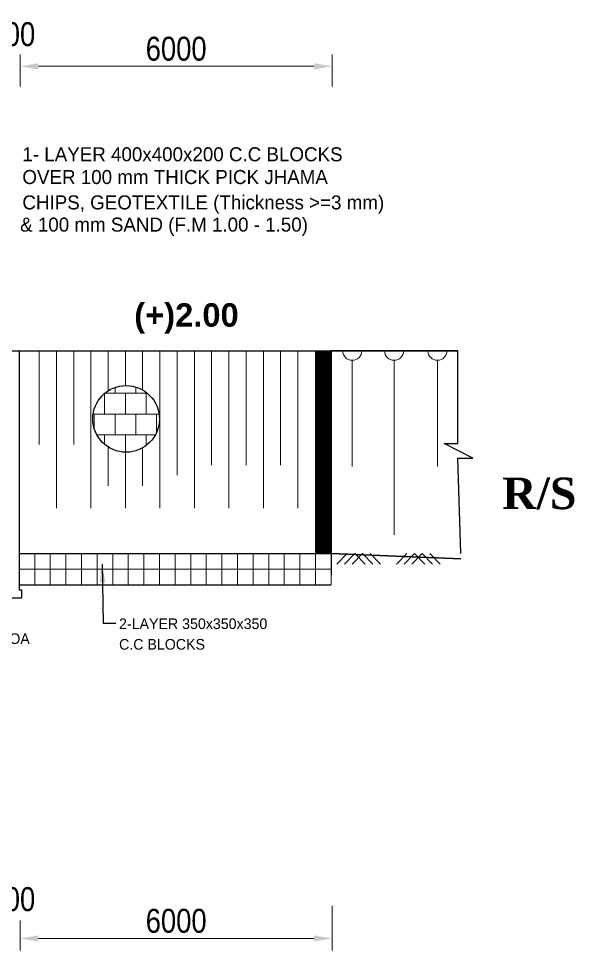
# Model space of a CAD drawing. Extents: x -358915 to 1258323, y -1667244 to -305611.
# Drawn here: x 206161 to 216850, y -1277304 to -1259388 of the extents above; entities that cross this region are included whole.
import ezdxf

# ---------------------------------------------------------------- set-up
doc = ezdxf.new("R2010")
doc.units = 0
doc.header["$LTSCALE"] = 300
doc.header["$MEASUREMENT"] = 0
doc.layers.get('0').update_dxf_attribs({"linetype": 'CONTINUOUS'})
doc.layers.get('DEFPOINTS').update_dxf_attribs({"linetype": 'CONTINUOUS'})
for name, color, linetype in [('BLOCK', 6, 'CONTINUOUS'), ('LINE', 7, 'CONTINUOUS'), ('TEXT', 10, 'CONTINUOUS')]:
    doc.layers.add(name, color=color, linetype=linetype)
for name, color, linetype, lineweight in [('Dim', 7, 'CONTINUOUS', 9), ('Dimension', 8, 'CONTINUOUS', 18), ('HATCH', 252, 'CONTINUOUS', 5), ('line2', 3, 'CONTINUOUS', 30)]:
    doc.layers.add(name, color=color, linetype=linetype, lineweight=lineweight)
doc.styles.add('1-2', font='arial.ttf')
doc.styles.add('dimText', font='ARIALN.TTF')
doc.styles.add('text', font='ARIALN.TTF', dxfattribs={"height": 1.6})
doc.dimstyles.new('3', dxfattribs={"dimtxt": 225, "dimasz": 350, "dimexe": 100, "dimexo": 25, "dimgap": 9, "dimtad": 0, "dimdec": 0, "dimzin": 0, "dimdsep": 46, "dimtxsty": 'Standard', "dimcen": 0, "dimclrd": 5, "dimclre": 6, "dimclrt": 256, "dimadec": 0, "dimazin": 0, "dimtfac": 1, "dimtdec": 0, "dimtofl": 0, "dimtmove": 2, "dimatfit": 3, "dimfxl": 1, "dimtolj": 1, "dimtzin": 0, "dimarcsym": 0})
doc.dimstyles.new('dim_230', dxfattribs={"dimtxt": 460, "dimasz": 460, "dimexe": 230, "dimexo": 100, "dimgap": 100, "dimtad": 1, "dimdec": 0, "dimzin": 0, "dimdsep": 46, "dimtxsty": 'dimText', "dimcen": 0.09, "dimclrd": 256, "dimclre": 256, "dimclrt": 7, "dimadec": 0, "dimazin": 0, "dimtfac": 1, "dimtdec": 0, "dimtofl": 0, "dimtmove": 0, "dimatfit": 3, "dimfxl": 1, "dimtolj": 1, "dimtzin": 0, "dimlwd": -1, "dimlwe": -1, "dimarcsym": 0})

# ---------------------------------------------------------------- blocks, each defined once
blk = doc.blocks.new('*D130')
at = {"layer": 'DEFPOINTS', "color": 0, "ltscale": 500, "transparency": 16777216}
for p in [(206191, -1260304), (205891, -1260795), (206191, -1260795)]:
    blk.add_point(p, dxfattribs=at)
at = {"layer": 'Dim', "ltscale": 500, "transparency": 16777216}
for p, q in [((205891, -1260695), (205891, -1260074)), ((206191, -1260695), (206191, -1260074)), ((205541, -1260304), (205191, -1260304)), ((206541, -1260304), (206891, -1260304))]:
    blk.add_line(p, q, dxfattribs=at)
for points in [[(205541, -1260246), (205541, -1260363), (205891, -1260304)], [(206541, -1260246), (206541, -1260363), (206191, -1260304)]]:
    blk.add_solid(points, dxfattribs=at)
at = {"layer": 'Dim', "color": 7, "ltscale": 500, "transparency": 16777216, "insert": (206041, -1259689), "char_height": 460, "attachment_point": 5, "style": 'dimText'}
blk.add_mtext('\\A1;300', dxfattribs=at)
blk = doc.blocks.new('*D131')
at = {"layer": 'DEFPOINTS', "color": 0, "ltscale": 500, "transparency": 16777216}
for p in [(206191, -1260304), (206191, -1260795), (212191, -1260795)]:
    blk.add_point(p, dxfattribs=at)
at = {"layer": 'Dim', "ltscale": 500, "transparency": 16777216}
for p, q in [((206191, -1260695), (206191, -1260074)), ((212191, -1260695), (212191, -1260074)), ((211841, -1260304), (206541, -1260304))]:
    blk.add_line(p, q, dxfattribs=at)
for points in [[(206541, -1260246), (206541, -1260363), (206191, -1260304)], [(211841, -1260246), (211841, -1260363), (212191, -1260304)]]:
    blk.add_solid(points, dxfattribs=at)
at = {"layer": 'Dim', "color": 7, "ltscale": 500, "transparency": 16777216, "insert": (209191, -1259969), "char_height": 460, "attachment_point": 5, "style": 'dimText'}
blk.add_mtext('\\A1;6000', dxfattribs=at)
blk = doc.blocks.new('*D133')
at = {"layer": 'DEFPOINTS', "color": 0, "ltscale": 500, "transparency": 16777216}
for p in [(205891, -1276640), (206191, -1276632), (205891, -1277074)]:
    blk.add_point(p, dxfattribs=at)
at = {"layer": 'Dim', "ltscale": 500, "transparency": 16777216}
for p, q in [((205891, -1276740), (205891, -1277304)), ((206191, -1276732), (206191, -1277304)), ((205541, -1277074), (205191, -1277074)), ((206541, -1277074), (206891, -1277074))]:
    blk.add_line(p, q, dxfattribs=at)
for points in [[(205541, -1277016), (205541, -1277132), (205891, -1277074)], [(206541, -1277016), (206541, -1277132), (206191, -1277074)]]:
    blk.add_solid(points, dxfattribs=at)
at = {"layer": 'Dim', "color": 7, "ltscale": 500, "transparency": 16777216, "insert": (206041, -1276322), "char_height": 460, "attachment_point": 5, "style": 'dimText'}
blk.add_mtext('\\A1;300', dxfattribs=at)
blk = doc.blocks.new('*D135')
at = {"layer": 'DEFPOINTS', "color": 0, "ltscale": 500, "transparency": 16777216}
for p in [(212191, -1276345), (206191, -1276678), (206191, -1277074)]:
    blk.add_point(p, dxfattribs=at)
at = {"layer": 'Dim', "ltscale": 500, "transparency": 16777216}
for p, q in [((212191, -1276445), (212191, -1277304)), ((206191, -1276778), (206191, -1277304)), ((211841, -1277074), (206541, -1277074))]:
    blk.add_line(p, q, dxfattribs=at)
for points in [[(206541, -1277016), (206541, -1277132), (206191, -1277074)], [(211841, -1277016), (211841, -1277132), (212191, -1277074)]]:
    blk.add_solid(points, dxfattribs=at)
at = {"layer": 'Dim', "color": 7, "ltscale": 500, "transparency": 16777216, "insert": (209191, -1276739), "char_height": 460, "attachment_point": 5, "style": 'dimText'}
blk.add_mtext('\\A1;6000', dxfattribs=at)

msp = doc.modelspace()

# ---------------------------------------------------------------- hatches: boundary and pattern name
at = {"layer": 'Dim'}
h = msp.add_hatch(dxfattribs=at)
h.set_pattern_fill('ANSI31', color=16, scale=10)
h.set_pattern_definition([(45, (212082.4709, -1268989.0793), (-0.8838835, 0.8838835), [])])
h.paths.add_polyline_path([(212170.6, -1265775.1), (211870.3, -1265775.1), (211870.3, -1269674.9), (212170.2, -1269674.9)])
h = msp.add_hatch(dxfattribs=at)
h.set_pattern_fill('AR-B88', color=8, scale=50)
h.set_pattern_definition([(0, (52814.45, -1289791.5), (0, 400), []), (90, (52814.45, -1289791.5), (-200, 400), [400, -400])])
h.paths.add_polyline_path([(208868.6, -1267084.5, 1), (207586.5, -1267084.5, 1)])

# ---------------------------------------------------------------- linework, layer by layer
at = {"color": 7}
msp.add_lwpolyline([(206170.3, -1269674.9), (212170.1, -1269674.9)], dxfattribs=at)
at = {"layer": 'BLOCK', "color": 7}
msp.add_circle((208227.5, -1267084.5), 641.1, dxfattribs=at)
at = {"layer": 'Dim', "color": 8, "ltscale": 500}
for points in [[(206556.3, -1265774.9), (206556.3, -1267575.1)], [(206887.9, -1265774.9), (206887.8, -1268803.5)], [(207219.6, -1265774.9), (207219.6, -1267575.2)], [(207551.2, -1265774.9), (207551.1, -1268803.5)], [(207882.9, -1265774.9), (207882.9, -1266544)], [(208214.5, -1265774.9), (208214.5, -1266443.6)], [(208546.2, -1265774.9), (208546.2, -1266528.3)], [(208877.9, -1265774.9), (208877.7, -1268803.5)], [(209209.5, -1265774.9), (209209.5, -1268165.9)], [(209541.2, -1265774.9), (209541, -1268803.5)], [(209872.8, -1265774.9), (209872.8, -1267970.9)], [(210204.5, -1265774.9), (210204.3, -1268803.5)], [(210536.1, -1265774.9), (210536.1, -1267970.9)], [(210867.8, -1265774.9), (210867.6, -1268803.5)], [(211199.4, -1265774.9), (211199.4, -1267971)], [(211531.1, -1265774.9), (211530.9, -1268803.5)], [(207882.9, -1267625), (207882.8, -1268374.3)], [(208214.5, -1267725.4), (208214.4, -1268803.5)], [(208546.2, -1267640.8), (208546.1, -1268371.1)]]:
    msp.add_lwpolyline(points, dxfattribs=at)
at = {"layer": 'Dim', "ltscale": 500}
for points in [[(206170.3, -1269975), (206470.3, -1269975), (206470.3, -1269675), (206170.3, -1269675)], [(206470.3, -1269975), (206770.3, -1269975), (206770.3, -1269675), (206470.3, -1269675)], [(206770.3, -1269975), (207070.3, -1269975), (207070.3, -1269675), (206770.3, -1269675)], [(207070.3, -1269975), (207370.3, -1269975), (207370.3, -1269675), (207070.3, -1269675)], [(207370.3, -1269975), (207670.3, -1269975), (207670.3, -1269675), (207370.3, -1269675)], [(207970.3, -1269975), (207670.3, -1269975), (207670.3, -1269675), (207970.3, -1269675)], [(207970.3, -1269975), (208270.3, -1269975), (208270.3, -1269675), (207970.3, -1269675)], [(208570.3, -1269975), (208270.3, -1269975), (208270.3, -1269675), (208570.3, -1269675)], [(208570.3, -1269975), (208870.3, -1269975), (208870.3, -1269675), (208570.3, -1269675)], [(209170.3, -1269975), (208870.3, -1269975), (208870.3, -1269675), (209170.3, -1269675)], [(209170.3, -1269975), (209470.3, -1269975), (209470.3, -1269675), (209170.3, -1269675)], [(209770.3, -1269975), (209470.3, -1269975), (209470.3, -1269675), (209770.3, -1269675)], [(210070.3, -1269975), (209770.3, -1269975), (209770.3, -1269675), (210070.3, -1269675)], [(210070.3, -1269975), (210370.3, -1269975), (210370.3, -1269675), (210070.3, -1269675)], [(210670.3, -1269975), (210370.3, -1269975), (210370.3, -1269675), (210670.3, -1269675)], [(210670.3, -1269975), (210970.3, -1269975), (210970.3, -1269675), (210670.3, -1269675)], [(211270.3, -1269975), (210970.3, -1269975), (210970.3, -1269675), (211270.3, -1269675)], [(211270.3, -1269975), (211570.3, -1269975), (211570.3, -1269675), (211270.3, -1269675)], [(211870.3, -1269975), (211570.3, -1269975), (211570.3, -1269675), (211870.3, -1269675)], [(211870.3, -1269975), (212170, -1269975), (212170.1, -1269675), (211870.3, -1269675)], [(206170.3, -1269975), (206470.3, -1269975), (206470.3, -1270275), (206170.3, -1270275)], [(206470.3, -1269975), (206770.3, -1269975), (206770.3, -1270275), (206470.3, -1270275)], [(206770.3, -1269975), (207070.3, -1269975), (207070.3, -1270275), (206770.3, -1270275)], [(207070.3, -1269975), (207370.3, -1269975), (207370.3, -1270275), (207070.3, -1270275)], [(207370.3, -1269975), (207670.3, -1269975), (207670.3, -1270275), (207370.3, -1270275)], [(207970.3, -1269975), (207670.3, -1269975), (207670.3, -1270275), (207970.3, -1270275)], [(207970.3, -1269975), (208270.3, -1269975), (208270.3, -1270275), (207970.3, -1270275)], [(208570.3, -1269975), (208270.3, -1269975), (208270.3, -1270275), (208570.3, -1270275)], [(208570.3, -1269975), (208870.3, -1269975), (208870.3, -1270275), (208570.3, -1270275)], [(209170.3, -1269975), (208870.3, -1269975), (208870.3, -1270275), (209170.3, -1270275)], [(209170.3, -1269975), (209470.3, -1269975), (209470.3, -1270275), (209170.3, -1270275)], [(209770.3, -1269975), (209470.3, -1269975), (209470.3, -1270275), (209770.3, -1270275)], [(210070.3, -1269975), (209770.3, -1269975), (209770.3, -1270275), (210070.3, -1270275)], [(210070.3, -1269975), (210370.3, -1269975), (210370.3, -1270275), (210070.3, -1270275)], [(210670.3, -1269975), (210370.3, -1269975), (210370.3, -1270275), (210670.3, -1270275)], [(210670.3, -1269975), (210970.3, -1269975), (210970.3, -1270275), (210670.3, -1270275)], [(211270.3, -1269975), (210970.3, -1269975), (210970.3, -1270275), (211270.3, -1270275)], [(211270.3, -1269975), (211570.3, -1269975), (211570.3, -1270275), (211270.3, -1270275)], [(211870.3, -1269975), (211570.3, -1269975), (211570.3, -1270275), (211870.3, -1270275)], [(211870.3, -1269975), (212170, -1269975), (212170, -1270275), (211870.3, -1270275)]]:
    msp.add_lwpolyline(points, close=True, dxfattribs=at)
at = {"layer": 'Dimension', "color": 5, "lineweight": 13, "ltscale": 2}
for p, q in [((212578.4, -1265958.1), (212578.4, -1267999.1)), ((213381.4, -1265958.1), (213381.3, -1269312.5)), ((214215.8, -1265958.1), (214215.8, -1267999.1))]:
    msp.add_line(p, q, dxfattribs=at)
for centre in [(212578.4, -1265774.8), (213381.4, -1265774.8), (214215.8, -1265774.8)]:
    msp.add_arc(centre, 183.3, 180, 0, dxfattribs=at)
at = {"layer": 'HATCH', "color": 8, "lineweight": 15}
for points in [[(212481.2, -1269675), (212281.4, -1269874.7)], [(212628.2, -1269675), (212428.5, -1269874.7)], [(212775.3, -1269675), (212575.5, -1269874.7)], [(212628.2, -1269675), (212828, -1269874.7)], [(212775.3, -1269675), (212975, -1269874.7)], [(212922.3, -1269675), (213122.1, -1269874.7)], [(213630, -1269675), (213430.3, -1269874.7)], [(213777.1, -1269675), (213577.3, -1269874.7)], [(213924.1, -1269675), (213724.4, -1269874.7)], [(213777.1, -1269675), (213976.8, -1269874.7)], [(213924.1, -1269675), (214123.8, -1269874.7)], [(214071.2, -1269675), (214270.9, -1269874.7)]]:
    msp.add_lwpolyline(points, dxfattribs=at)
at = {"layer": 'LINE', "ltscale": 500}
for p, q in [((197890.4, -1265775.1), (214611.3, -1265775.1)), ((206170.4, -1265774.8), (206170.3, -1270374.8)), ((211870.3, -1265774.9), (211870.2, -1269674.9)), ((212170.6, -1265774.9), (212170, -1270074.8)), ((212170.6, -1265774.9), (212170, -1270071.8)), ((206170.3, -1270275), (212170, -1270275))]:
    msp.add_line(p, q, dxfattribs=at)
for points in [[(214611.3, -1265774.8), (212170.6, -1265774.8)], [(205820.3, -1270374.8), (205820.3, -1270524.8), (206220.3, -1270524.8), (206220.3, -1270374.8), (206170.3, -1270374.8), (206170.3, -1270374.8)]]:
    msp.add_lwpolyline(points, dxfattribs=at)
at = {"layer": 'LINE', "color": 5}
msp.add_lwpolyline([(214669.1, -1269675), (214611.3, -1267836.4), (214896.8, -1267836.4), (214342.7, -1267556), (214611.3, -1267556), (214611.3, -1265774.8)], dxfattribs=at)
at = {"layer": 'line2', "color": 1}
msp.add_lwpolyline([(212170, -1269675), (214669.1, -1269775.1)], dxfattribs=at)

# ---------------------------------------------------------------- texts
at = {"layer": 'Dimension', "color": 1, "lineweight": 13, "ltscale": 2, "insert": (216174.9, -1268519.9), "char_height": 607.5, "attachment_point": 5, "style": '1-2'}
msp.add_mtext('{\\fTimes New Roman|b1|i0|c0|p18;R/S}', dxfattribs=at)
at = {"layer": 'LINE'}
for s, height, p in [('1- LAYER 400x400x200 C.C BLOCKS', 269.892, (206233.1, -1262131.1)), ('OVER 100 mm THICK PICK JHAMA', 269.892, (206233.1, -1262568)), ('CHIPS, GEOTEXTILE (Thickness >=3 mm) ', 269.892, (206233.1, -1263056.3)), ('& 100 mm SAND (F.M 1.00 - 1.50)', 269.892, (206190.3, -1263483.2)), ('2-LAYER 350x350x350 ', 204, (208092.9, -1271124.9)), ('OVER 200 mm THICK KHOA', 204, (202797.9, -1271412.2)), ('C.C BLOCKS', 204, (208092.9, -1271521.1))]:
    msp.add_text(s, height=height, dxfattribs=at).set_placement(p)
at = {"layer": 'TEXT', "color": 2, "insert": (210394.2, -1264860.7, 0), "char_height": 450, "width": 2182.517, "attachment_point": 3, "style": 'text'}
msp.add_mtext('{\\fArial|b1|i0|c0|p34;\\C6;(+)2.00}', dxfattribs=at)

# ---------------------------------------------------------------- dimensions: what is measured, and where the dimension line sits
at = {"layer": 'Dim', "ltscale": 500}
for base, p1, p2, picture, middle in [((206190.7, -1260304.2), (205890.7, -1260795.1), (206190.7, -1260795.1), '*D130', (206040.7, -1259689.4)), ((206190.5, -1277074), (212190.7, -1276345.3), (206190.5, -1276678.3), '*D135', (209190.6, -1276739.2))]:
    dim = msp.add_linear_dim(base=base, p1=p1, p2=p2, dimstyle='dim_230', override={"dimasz": 350, "dimsah": 1, "dimtmove": 2}, dxfattribs=at)
    dim.commit()
    dim.dimension.update_dxf_attribs({"geometry": picture, "text_midpoint": middle})
dim = msp.add_linear_dim(base=(206190.7, -1260304.2), p1=(212190.7, -1260795.1), p2=(206190.7, -1260795.1), angle=180, dimstyle='dim_230', override={"dimasz": 350, "dimsah": 1, "dimtmove": 2}, dxfattribs=at)
dim.commit()
dim.dimension.update_dxf_attribs({"geometry": '*D131', "text_midpoint": (209190.7, -1259969.4)})
dim = msp.add_linear_dim(base=(205890.5, -1277074), p1=(206190.5, -1276632.2), p2=(205890.5, -1276640.3), angle=180, dimstyle='dim_230', override={"dimasz": 350, "dimsah": 1, "dimtmove": 2}, dxfattribs=at)
dim.commit()
dim.dimension.update_dxf_attribs({"geometry": '*D133', "text_midpoint": (206040.5, -1276322.2), "dimtype": 160})

# ---------------------------------------------------------------- leaders
at = {"layer": 'LINE'}
msp.add_leader([(207769.2, -1269875.2), (207784.1, -1271010), (208032.8, -1271010)], dimstyle='3', override={"dimgap": 9, "dimtad": 0, "dimfxl": 0.12}, dxfattribs=at)

doc.saveas('drawing.dxf')
